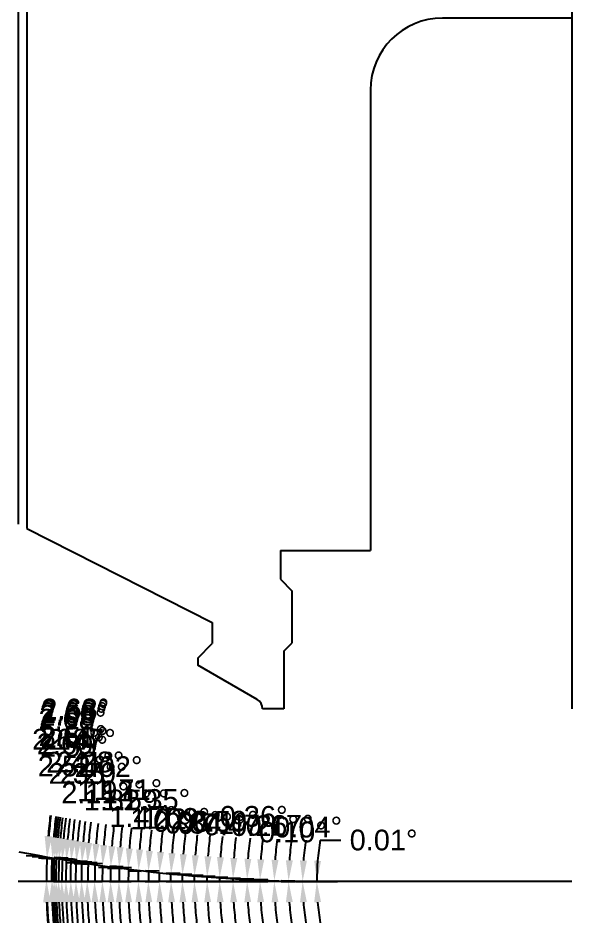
# Model space of a CAD drawing. Header units: inches. Extents: x -5.4 to 1.7, y -12 to 1.5.
# Drawn here: x -4.81 to 0, y -12.02 to -4.16 of the extents above; entities that cross this region are included whole.
import ezdxf

# ---------------------------------------------------------------- set-up
doc = ezdxf.new("R2010")
doc.units = ezdxf.units.IN
doc.header["$MEASUREMENT"] = 0
for name, color, linetype, true_color in [('Blade_1', 30, 'Continuous', 0xff7f00), ('Blade_2', 7, 'Continuous', 0xcccc00), ('Blade_3', 7, 'Continuous', 0x00cc00), ('Blade_4', 7, 'Continuous', 0x00cccc), ('Blade_5', 7, 'Continuous', 0x0066cc), ('Blade_6', 190, 'Continuous', 0x7f00ff)]:
    doc.layers.add(name, color=color, linetype=linetype, true_color=true_color)
doc.styles.get("Standard").update_dxf_attribs({"font": 'arial.ttf'})
doc.dimstyles.get("Standard").update_dxf_attribs({"dimtxt": 0.18, "dimasz": 0.18, "dimexe": 0.18, "dimexo": 0.0625, "dimgap": 0.09, "dimtad": 0, "dimtih": 1, "dimtoh": 1, "dimdec": 4, "dimzin": 0, "dimdsep": 46, "dimtxsty": 'Standard', "dimcen": 0.09, "dimadec": 0, "dimazin": 0, "dimtfac": 1, "dimtdec": 4, "dimtofl": 0, "dimtmove": 0, "dimatfit": 3, "dimfxl": 1, "dimtolj": 1, "dimtzin": 0, "dimarcsym": 0})

# ---------------------------------------------------------------- blocks, each defined once
blk = doc.blocks.new('*D99')
at = {"layer": 'Blade_1', "color": 0, "lineweight": -2, "transparency": 16777216}
for p, q in [((-2.4032, -11.6522), (-2.2822, -11.6524)), ((-2.4032, -11.6562), (-2.2822, -11.6562))]:
    blk.add_line(p, q, dxfattribs=at)
for start, end in [(171.52441, 175.71405), (184.18963, 188.37927)]:
    blk.add_arc((0, -11.6562), 2.4622, start, end, dxfattribs=at)
at = {"layer": 'Blade_1', "color": 0, "transparency": 16777216}
for points in [[(-2.4253, -11.4734), (-2.4853, -11.4711), (-2.4622, -11.6521)], [(-2.4856, -11.8372), (-2.4256, -11.835), (-2.4622, -11.6562)]]:
    blk.add_solid(points, dxfattribs=at)
at = {"layer": 'Defpoints', "color": 0, "transparency": 16777216}
for p in [(-2.4657, -11.6521), (-2.4657, -11.6562), (-2.4622, -11.6549), (0, -11.6562)]:
    blk.add_point(p, dxfattribs=at)
at = {"layer": 'Blade_1', "color": 0, "transparency": 16777216, "insert": (-2.4245, -11.2271), "char_height": 0.18, "attachment_point": 5}
blk.add_mtext('\\A1;0.10°', dxfattribs=at)
blk = doc.blocks.new('*D100')
at = {"layer": 'Blade_1', "color": 0, "lineweight": -2, "transparency": 16777216}
for p, q in [((-3.1108, -11.6177), (-2.9899, -11.6192)), ((-3.111, -11.6562), (-2.9902, -11.6562))]:
    blk.add_line(p, q, dxfattribs=at)
for start, end in [(172.78313, 176.03678), (183.25364, 186.50729)]:
    blk.add_arc((0, -11.6562), 3.1702, start, end, dxfattribs=at)
at = {"layer": 'Blade_1', "color": 0, "transparency": 16777216}
for points in [[(-3.1326, -11.4384), (-3.1926, -11.4359), (-3.1699, -11.617)], [(-3.1951, -11.837), (-3.1351, -11.8353), (-3.1702, -11.6562)]]:
    blk.add_solid(points, dxfattribs=at)
at = {"layer": 'Defpoints', "color": 0, "transparency": 16777216}
for p in [(-3.1733, -11.6169), (-3.1735, -11.6562), (-3.1702, -11.6432), (0, -11.6562)]:
    blk.add_point(p, dxfattribs=at)
at = {"layer": 'Blade_1', "color": 0, "transparency": 16777216, "insert": (-3.1302, -11.1541), "char_height": 0.18, "attachment_point": 5}
blk.add_mtext('\\A1;0.71°', dxfattribs=at)
blk = doc.blocks.new('*D101')
at = {"layer": 'Blade_1', "color": 0, "lineweight": -2, "transparency": 16777216}
for p, q in [((-3.7062, -11.561), (-3.586, -11.5641)), ((-3.7074, -11.6562), (-3.5872, -11.6562))]:
    blk.add_line(p, q, dxfattribs=at)
for start, end in [(173.05251, 175.79043), (182.73792, 185.47585)]:
    blk.add_arc((0, -11.6562), 3.7672, start, end, dxfattribs=at)
at = {"layer": 'Blade_1', "color": 0, "transparency": 16777216}
for points in [[(-3.727, -11.3812), (-3.787, -11.3782), (-3.7659, -11.5595)], [(-3.7929, -11.8369), (-3.7329, -11.8355), (-3.7672, -11.6562)]]:
    blk.add_solid(points, dxfattribs=at)
at = {"layer": 'Defpoints', "color": 0, "transparency": 16777216}
for p in [(-3.7686, -11.5594), (-3.767, -11.624), (-3.7699, -11.6562), (0, -11.6562)]:
    blk.add_point(p, dxfattribs=at)
at = {"layer": 'Blade_1', "color": 0, "transparency": 16777216, "insert": (-3.7246, -11.0916), "char_height": 0.18, "attachment_point": 5}
blk.add_mtext('\\A1;1.47°', dxfattribs=at)
blk = doc.blocks.new('*D102')
at = {"layer": 'Blade_1', "color": 0, "lineweight": -2, "transparency": 16777216}
for p, q in [((-4.2667, -11.4987), (-4.3897, -11.4941)), ((-4.2696, -11.6562), (-4.3927, -11.6562))]:
    blk.add_line(p, q, dxfattribs=at)
for start, end in [(172.98836, 175.43669), (182.44834, 184.89667)]:
    blk.add_arc((0, -11.6562), 4.2127, start, end, dxfattribs=at)
at = {"layer": 'Blade_1', "color": 0, "transparency": 16777216}
for points in [[(-4.1694, -11.3228), (-4.2293, -11.3193), (-4.2098, -11.5008)], [(-4.2388, -11.8368), (-4.1788, -11.8356), (-4.2127, -11.6562)]]:
    blk.add_solid(points, dxfattribs=at)
at = {"layer": 'Defpoints', "color": 0, "transparency": 16777216}
for p in [(-4.2042, -11.501), (-4.2123, -11.6044), (-4.2071, -11.6562), (0, -11.6562)]:
    blk.add_point(p, dxfattribs=at)
at = {"layer": 'Blade_1', "color": 0, "transparency": 16777216, "insert": (-4.1418, -10.8866), "char_height": 0.18, "attachment_point": 5}
blk.add_mtext('\\A1;2.11°', dxfattribs=at)
blk = doc.blocks.new('*D103')
at = {"layer": 'Blade_1', "color": 0, "lineweight": -2, "transparency": 16777216}
for p, q in [((-4.5189, -11.458), (-4.6365, -11.4528)), ((-4.5233, -11.6562), (-4.6409, -11.6562))]:
    blk.add_line(p, q, dxfattribs=at)
for start, end in [(172.86398, 175.17603), (182.31205, 184.6241)]:
    blk.add_arc((0, -11.6562), 4.4609, start, end, dxfattribs=at)
at = {"layer": 'Blade_1', "color": 0, "transparency": 16777216}
for points in [[(-4.4152, -11.283), (-4.4751, -11.2792), (-4.4567, -11.4607)], [(-4.4873, -11.8368), (-4.4273, -11.8356), (-4.4609, -11.6562)]]:
    blk.add_solid(points, dxfattribs=at)
at = {"layer": 'Defpoints', "color": 0, "transparency": 16777216}
for p in [(-4.4565, -11.4607), (-4.4605, -11.5911), (-4.4608, -11.6562), (0, -11.6562)]:
    blk.add_point(p, dxfattribs=at)
at = {"layer": 'Blade_1', "color": 0, "transparency": 16777216, "insert": (-4.3469, -10.6539), "char_height": 0.18, "attachment_point": 5}
blk.add_mtext('\\A1;2.51°', dxfattribs=at)
blk = doc.blocks.new('*D104')
at = {"layer": 'Blade_1', "color": 0, "lineweight": -2, "transparency": 16777216}
for p, q in [((-4.4991, -11.4455), (-4.381, -11.4511)), ((-4.504, -11.6563), (-4.3858, -11.6563))]:
    blk.add_line(p, q, dxfattribs=at)
for start, end in [(172.80043, 175.05939), (182.25896, 184.51792)]:
    blk.add_arc((0, -11.6563), 4.5658, start, end, dxfattribs=at)
at = {"layer": 'Blade_1', "color": 0, "transparency": 16777216}
for points in [[(-4.5189, -11.265), (-4.5787, -11.261), (-4.5608, -11.4426)], [(-4.5922, -11.8368), (-4.5322, -11.8356), (-4.5658, -11.6563)]]:
    blk.add_solid(points, dxfattribs=at)
at = {"layer": 'Defpoints', "color": 0, "transparency": 16777216}
for p in [(-4.5615, -11.4426), (-4.5652, -11.585), (-4.5665, -11.6563), (0, -11.6563)]:
    blk.add_point(p, dxfattribs=at)
at = {"layer": 'Blade_1', "color": 0, "transparency": 16777216, "insert": (-4.3955, -10.4211), "char_height": 0.18, "attachment_point": 5}
blk.add_mtext('\\A1;2.68°', dxfattribs=at)
blk = doc.blocks.new('*D105')
at = {"layer": 'Blade_2', "color": 0, "lineweight": -2, "transparency": 16777216}
for p, q in [((-2.2791, -11.6546), (-2.16, -11.6547)), ((-2.2791, -11.6562), (-2.16, -11.6562))]:
    blk.add_line(p, q, dxfattribs=at)
for start, end in [(171.14206, 175.55053), (184.40847, 188.81695)]:
    blk.add_arc((0, -11.6562), 2.34, start, end, dxfattribs=at)
at = {"layer": 'Blade_2', "color": 0, "transparency": 16777216}
for points in [[(-2.303, -11.4759), (-2.3629, -11.4735), (-2.34, -11.6546)], [(-2.363, -11.8373), (-2.3031, -11.835), (-2.34, -11.6562)]]:
    blk.add_solid(points, dxfattribs=at)
at = {"layer": 'Defpoints', "color": 0, "transparency": 16777216}
for p in [(-2.3416, -11.6546), (-2.3416, -11.6562), (-2.34, -11.6557), (0, -11.6562)]:
    blk.add_point(p, dxfattribs=at)
at = {"layer": 'Blade_2', "color": 0, "transparency": 16777216, "insert": (-2.2921, -11.1853), "char_height": 0.18, "attachment_point": 5}
blk.add_mtext('\\A1;0.04°', dxfattribs=at)
blk = doc.blocks.new('*D106')
at = {"layer": 'Blade_2', "color": 0, "lineweight": -2, "transparency": 16777216}
for p, q in [((-2.9989, -11.6255), (-2.8812, -11.6267)), ((-2.9991, -11.6563), (-2.8814, -11.6563))]:
    blk.add_line(p, q, dxfattribs=at)
for start, end in [(172.67462, 176.04392), (183.3693, 186.7386)]:
    blk.add_arc((0, -11.6563), 3.0614, start, end, dxfattribs=at)
at = {"layer": 'Blade_2', "color": 0, "transparency": 16777216}
for points in [[(-3.0241, -11.4462), (-3.0841, -11.4439), (-3.0612, -11.6249)], [(-3.0861, -11.8371), (-3.0261, -11.8353), (-3.0614, -11.6563)]]:
    blk.add_solid(points, dxfattribs=at)
at = {"layer": 'Defpoints', "color": 0, "transparency": 16777216}
for p in [(-3.0614, -11.6249), (-3.0616, -11.6563), (-3.0614, -11.6458), (0, -11.6563)]:
    blk.add_point(p, dxfattribs=at)
at = {"layer": 'Blade_2', "color": 0, "transparency": 16777216, "insert": (-3.0165, -11.1342), "char_height": 0.18, "attachment_point": 5}
blk.add_mtext('\\A1;0.59°', dxfattribs=at)
blk = doc.blocks.new('*D107')
at = {"layer": 'Blade_2', "color": 0, "lineweight": -2, "transparency": 16777216}
for p, q in [((-3.7421, -11.5682), (-3.86, -11.5654)), ((-3.7432, -11.6563), (-3.8611, -11.6563))]:
    blk.add_line(p, q, dxfattribs=at)
for start, end in [(173.04813, 175.85008), (182.80195, 185.6039)]:
    blk.add_arc((0, -11.6563), 3.6811, start, end, dxfattribs=at)
at = {"layer": 'Blade_2', "color": 0, "transparency": 16777216}
for points in [[(-3.6415, -11.3913), (-3.7014, -11.3884), (-3.6801, -11.5697)], [(-3.7067, -11.8369), (-3.6467, -11.8355), (-3.6811, -11.6563)]]:
    blk.add_solid(points, dxfattribs=at)
at = {"layer": 'Defpoints', "color": 0, "transparency": 16777216}
for p in [(-3.681, -11.6274), (-3.6796, -11.5697), (-3.6807, -11.6563), (0, -11.6563)]:
    blk.add_point(p, dxfattribs=at)
at = {"layer": 'Blade_2', "color": 0, "transparency": 16777216, "insert": (-3.6117, -10.945), "char_height": 0.18, "attachment_point": 5}
blk.add_mtext('\\A1;1.35°', dxfattribs=at)
blk = doc.blocks.new('*D108')
at = {"layer": 'Blade_2', "color": 0, "lineweight": -2, "transparency": 16777216}
for p, q in [((-4.2064, -11.5077), (-4.3254, -11.5035)), ((-4.209, -11.6562), (-4.3281, -11.6562))]:
    blk.add_line(p, q, dxfattribs=at)
for start, end in [(173.00451, 175.49097), (182.48647, 184.97293)]:
    blk.add_arc((0, -11.6562), 4.1481, start, end, dxfattribs=at)
at = {"layer": 'Blade_2', "color": 0, "transparency": 16777216}
for points in [[(-4.1053, -11.3319), (-4.1652, -11.3284), (-4.1455, -11.5099)], [(-4.1742, -11.8369), (-4.1142, -11.8356), (-4.1481, -11.6562)]]:
    blk.add_solid(points, dxfattribs=at)
at = {"layer": 'Defpoints', "color": 0, "transparency": 16777216}
for p in [(-4.144, -11.5099), (-4.1478, -11.6074), (-4.1465, -11.6562), (0, -11.6562)]:
    blk.add_point(p, dxfattribs=at)
at = {"layer": 'Blade_2', "color": 0, "transparency": 16777216, "insert": (-4.0266, -10.6596), "char_height": 0.18, "attachment_point": 5}
blk.add_mtext('\\A1;2.02°', dxfattribs=at)
blk = doc.blocks.new('*D109')
at = {"layer": 'Blade_2', "color": 0, "lineweight": -2, "transparency": 16777216}
for p, q in [((-4.4901, -11.4629), (-4.6089, -11.4578)), ((-4.4943, -11.6562), (-4.6132, -11.6562))]:
    blk.add_line(p, q, dxfattribs=at)
for start, end in [(172.8812, 175.20771), (182.32651, 184.65303)]:
    blk.add_arc((0, -11.6562), 4.4332, start, end, dxfattribs=at)
at = {"layer": 'Blade_2', "color": 0, "transparency": 16777216}
for points in [[(-4.3878, -11.2878), (-4.4477, -11.284), (-4.4291, -11.4655)], [(-4.4596, -11.8368), (-4.3996, -11.8356), (-4.4332, -11.6562)]]:
    blk.add_solid(points, dxfattribs=at)
at = {"layer": 'Defpoints', "color": 0, "transparency": 16777216}
for p in [(-4.4277, -11.4656), (-4.4328, -11.5927), (-4.4318, -11.6562), (0, -11.6562)]:
    blk.add_point(p, dxfattribs=at)
at = {"layer": 'Blade_2', "color": 0, "transparency": 16777216, "insert": (-4.258, -10.4223), "char_height": 0.18, "attachment_point": 5}
blk.add_mtext('\\A1;2.47°', dxfattribs=at)
blk = doc.blocks.new('*D110')
at = {"layer": 'Blade_2', "color": 0, "lineweight": -2, "transparency": 16777216}
for p, q in [((-4.6239, -11.4397), (-4.7433, -11.4341)), ((-4.629, -11.6563), (-4.7485, -11.6563))]:
    blk.add_line(p, q, dxfattribs=at)
for start, end in [(172.80314, 175.06074), (182.25761, 184.51521)]:
    blk.add_arc((0, -11.6563), 4.5685, start, end, dxfattribs=at)
at = {"layer": 'Blade_2', "color": 0, "transparency": 16777216}
for points in [[(-4.5216, -11.2649), (-4.5815, -11.2609), (-4.5635, -11.4425)], [(-4.595, -11.8368), (-4.535, -11.8356), (-4.5685, -11.6563)]]:
    blk.add_solid(points, dxfattribs=at)
at = {"layer": 'Defpoints', "color": 0, "transparency": 16777216}
for p in [(-4.5615, -11.4426), (-4.568, -11.585), (-4.5665, -11.6563), (0, -11.6563)]:
    blk.add_point(p, dxfattribs=at)
at = {"layer": 'Blade_2', "color": 0, "transparency": 16777216, "insert": (-4.3272, -10.191), "char_height": 0.18, "attachment_point": 5}
blk.add_mtext('\\A1;2.68°', dxfattribs=at)
blk = doc.blocks.new('*D111')
at = {"layer": 'Blade_3', "color": 0, "lineweight": -2, "transparency": 16777216}
for p, q in [((-2.7725, -11.6562), (-2.8903, -11.6562)), ((-2.7724, -11.6437), (-2.8902, -11.6432))]:
    blk.add_line(p, q, dxfattribs=at)
for start, end in [(172.12966, 175.9356), (183.80594, 187.61188)]:
    blk.add_arc((0, -11.6562), 2.7103, start, end, dxfattribs=at)
at = {"layer": 'Blade_3', "color": 0, "transparency": 16777216}
for points in [[(-2.6735, -11.4653), (-2.7334, -11.463), (-2.7102, -11.644)], [(-2.7343, -11.8371), (-2.6743, -11.8352), (-2.7103, -11.6562)]]:
    blk.add_solid(points, dxfattribs=at)
at = {"layer": 'Defpoints', "color": 0, "transparency": 16777216}
for p in [(-2.7103, -11.6522), (-2.71, -11.6562), (-2.7099, -11.644), (0, -11.6562)]:
    blk.add_point(p, dxfattribs=at)
at = {"layer": 'Blade_3', "color": 0, "transparency": 16777216, "insert": (-2.6666, -11.1719), "char_height": 0.18, "attachment_point": 5}
blk.add_mtext('\\A1;0.26°', dxfattribs=at)
blk = doc.blocks.new('*D112')
at = {"layer": 'Blade_3', "color": 0, "lineweight": -2, "transparency": 16777216}
for p, q in [((-3.3247, -11.6003), (-3.2044, -11.6023)), ((-3.3251, -11.6562), (-3.2049, -11.6562))]:
    blk.add_line(p, q, dxfattribs=at)
for start, end in [(172.94128, 175.9885), (183.04723, 186.09445)]:
    blk.add_arc((0, -11.6562), 3.3849, start, end, dxfattribs=at)
at = {"layer": 'Blade_3', "color": 0, "transparency": 16777216}
for points in [[(-3.3466, -11.4208), (-3.4065, -11.4182), (-3.3844, -11.5993)], [(-3.4101, -11.837), (-3.3501, -11.8354), (-3.3849, -11.6562)]]:
    blk.add_solid(points, dxfattribs=at)
at = {"layer": 'Defpoints', "color": 0, "transparency": 16777216}
for p in [(-3.3872, -11.5992), (-3.3876, -11.6562), (-3.3848, -11.6373), (0, -11.6562)]:
    blk.add_point(p, dxfattribs=at)
at = {"layer": 'Blade_3', "color": 0, "transparency": 16777216, "insert": (-3.3447, -11.1362), "char_height": 0.18, "attachment_point": 5}
blk.add_mtext('\\A1;0.96°', dxfattribs=at)
blk = doc.blocks.new('*D113')
at = {"layer": 'Blade_3', "color": 0, "lineweight": -2, "transparency": 16777216}
for p, q in [((-3.9957, -11.5371), (-4.1149, -11.5336)), ((-3.9974, -11.6562), (-4.1168, -11.6562))]:
    blk.add_line(p, q, dxfattribs=at)
for start, end in [(173.05242, 175.67237), (182.61995, 185.23991)]:
    blk.add_arc((0, -11.6562), 3.9368, start, end, dxfattribs=at)
at = {"layer": 'Blade_3', "color": 0, "transparency": 16777216}
for points in [[(-3.8956, -11.3608), (-3.9555, -11.3576), (-3.935, -11.5389)], [(-3.9626, -11.8369), (-3.9027, -11.8355), (-3.9368, -11.6562)]]:
    blk.add_solid(points, dxfattribs=at)
at = {"layer": 'Defpoints', "color": 0, "transparency": 16777216}
for p in [(-3.9332, -11.539), (-3.9366, -11.6171), (-3.9349, -11.6562), (0, -11.6562)]:
    blk.add_point(p, dxfattribs=at)
at = {"layer": 'Blade_3', "color": 0, "transparency": 16777216, "insert": (-3.855, -10.858), "char_height": 0.18, "attachment_point": 5}
blk.add_mtext('\\A1;1.71°', dxfattribs=at)
blk = doc.blocks.new('*D114')
at = {"layer": 'Blade_3', "color": 0, "lineweight": -2, "transparency": 16777216}
for p, q in [((-4.2469, -11.4873), (-4.1267, -11.4921)), ((-4.2503, -11.6563), (-4.13, -11.6563))]:
    blk.add_line(p, q, dxfattribs=at)
for start, end in [(172.93546, 175.32852), (182.39306, 184.78612)]:
    blk.add_arc((0, -11.6563), 4.31, start, end, dxfattribs=at)
at = {"layer": 'Blade_3', "color": 0, "transparency": 16777216}
for points in [[(-4.2657, -11.3071), (-4.3256, -11.3034), (-4.3065, -11.4849)], [(-4.3362, -11.8368), (-4.2762, -11.8356), (-4.31, -11.6563)]]:
    blk.add_solid(points, dxfattribs=at)
at = {"layer": 'Defpoints', "color": 0, "transparency": 16777216}
for p in [(-4.3093, -11.4848), (-4.3096, -11.5991), (-4.3128, -11.6563), (0, -11.6563)]:
    blk.add_point(p, dxfattribs=at)
at = {"layer": 'Blade_3', "color": 0, "transparency": 16777216, "insert": (-4.1833, -10.6191), "char_height": 0.18, "attachment_point": 5}
blk.add_mtext('\\A1;2.28°', dxfattribs=at)
blk = doc.blocks.new('*D115')
at = {"layer": 'Blade_3', "color": 0, "lineweight": -2, "transparency": 16777216}
for p, q in [((-4.4356, -11.4565), (-4.3155, -11.4619)), ((-4.4401, -11.6562), (-4.3199, -11.6562))]:
    blk.add_line(p, q, dxfattribs=at)
for start, end in [(172.83723, 175.12926), (182.29203, 184.58406)]:
    blk.add_arc((0, -11.6562), 4.4999, start, end, dxfattribs=at)
at = {"layer": 'Blade_3', "color": 0, "transparency": 16777216}
for points in [[(-4.4537, -11.2761), (-4.5136, -11.2722), (-4.4954, -11.4538)], [(-4.5263, -11.8368), (-4.4663, -11.8356), (-4.4999, -11.6562)]]:
    blk.add_solid(points, dxfattribs=at)
at = {"layer": 'Defpoints', "color": 0, "transparency": 16777216}
for p in [(-4.498, -11.4537), (-4.4994, -11.5887), (-4.5026, -11.6562), (0, -11.6562)]:
    blk.add_point(p, dxfattribs=at)
at = {"layer": 'Blade_3', "color": 0, "transparency": 16777216, "insert": (-4.3225, -10.4051), "char_height": 0.18, "attachment_point": 5}
blk.add_mtext('\\A1;2.58°', dxfattribs=at)
blk = doc.blocks.new('*D116')
at = {"layer": 'Blade_3', "color": 0, "lineweight": -2, "transparency": 16777216}
for p, q in [((-4.6239, -11.4397), (-4.7424, -11.4341)), ((-4.629, -11.6562), (-4.7476, -11.6562))]:
    blk.add_line(p, q, dxfattribs=at)
for start, end in [(172.8022, 175.06027), (182.25807, 184.51615)]:
    blk.add_arc((0, -11.6562), 4.5676, start, end, dxfattribs=at)
at = {"layer": 'Blade_3', "color": 0, "transparency": 16777216}
for points in [[(-4.5207, -11.2649), (-4.5805, -11.261), (-4.5626, -11.4425)], [(-4.594, -11.8368), (-4.534, -11.8356), (-4.5676, -11.6562)]]:
    blk.add_solid(points, dxfattribs=at)
at = {"layer": 'Defpoints', "color": 0, "transparency": 16777216}
for p in [(-4.5615, -11.4426), (-4.567, -11.585), (-4.5665, -11.6562), (0, -11.6562)]:
    blk.add_point(p, dxfattribs=at)
at = {"layer": 'Blade_3', "color": 0, "transparency": 16777216, "insert": (-4.3189, -10.1698), "char_height": 0.18, "attachment_point": 5}
blk.add_mtext('\\A1;2.68°', dxfattribs=at)
blk = doc.blocks.new('*D117')
at = {"layer": 'Blade_4', "color": 0, "lineweight": -2, "transparency": 16777216}
for p, q in [((-2.526, -11.6488), (-2.4063, -11.6491)), ((-2.526, -11.6562), (-2.4063, -11.6562))]:
    blk.add_line(p, q, dxfattribs=at)
for start, end in [(171.85329, 175.84171), (183.98842, 187.97684)]:
    blk.add_arc((0, -11.6562), 2.5863, start, end, dxfattribs=at)
at = {"layer": 'Blade_4', "color": 0, "transparency": 16777216}
for points in [[(-2.5495, -11.4698), (-2.6095, -11.4676), (-2.5863, -11.6486)], [(-2.61, -11.8372), (-2.5501, -11.8351), (-2.5863, -11.6562)]]:
    blk.add_solid(points, dxfattribs=at)
at = {"layer": 'Defpoints', "color": 0, "transparency": 16777216}
for p in [(-2.5885, -11.6486), (-2.5885, -11.6562), (-2.5863, -11.6537), (0, -11.6562)]:
    blk.add_point(p, dxfattribs=at)
at = {"layer": 'Blade_4', "color": 0, "transparency": 16777216, "insert": (-2.54, -11.1688), "char_height": 0.18, "attachment_point": 5}
blk.add_mtext('\\A1;0.17°', dxfattribs=at)
blk = doc.blocks.new('*D118')
at = {"layer": 'Blade_4', "color": 0, "lineweight": -2, "transparency": 16777216}
for p, q in [((-3.2195, -11.6093), (-3.1003, -11.611)), ((-3.2198, -11.6563), (-3.1006, -11.6563))]:
    blk.add_line(p, q, dxfattribs=at)
for start, end in [(172.87581, 176.01992), (183.1441, 186.28821)]:
    blk.add_arc((0, -11.6563), 3.2806, start, end, dxfattribs=at)
at = {"layer": 'Blade_4', "color": 0, "transparency": 16777216}
for points in [[(-3.2427, -11.4298), (-3.3027, -11.4273), (-3.2802, -11.6084)], [(-3.3056, -11.837), (-3.2457, -11.8354), (-3.2806, -11.6563)]]:
    blk.add_solid(points, dxfattribs=at)
at = {"layer": 'Defpoints', "color": 0, "transparency": 16777216}
for p in [(-3.282, -11.6084), (-3.2823, -11.6563), (-3.2806, -11.6403), (0, -11.6563)]:
    blk.add_point(p, dxfattribs=at)
at = {"layer": 'Blade_4', "color": 0, "transparency": 16777216, "insert": (-3.2414, -11.1507), "char_height": 0.18, "attachment_point": 5}
blk.add_mtext('\\A1;0.84°', dxfattribs=at)
blk = doc.blocks.new('*D120')
at = {"layer": 'Blade_4', "color": 0, "lineweight": -2, "transparency": 16777216}
for p, q in [((-4.1969, -11.495), (-4.078, -11.4996)), ((-4.2, -11.6562), (-4.081, -11.6562))]:
    blk.add_line(p, q, dxfattribs=at)
for start, end in [(172.95845, 175.37903), (182.42058, 184.84117)]:
    blk.add_arc((0, -11.6562), 4.261, start, end, dxfattribs=at)
at = {"layer": 'Blade_4', "color": 0, "transparency": 16777216}
for points in [[(-4.2172, -11.3148), (-4.2771, -11.3112), (-4.2578, -11.4927)], [(-4.2872, -11.8368), (-4.2272, -11.8356), (-4.261, -11.6562)]]:
    blk.add_solid(points, dxfattribs=at)
at = {"layer": 'Defpoints', "color": 0, "transparency": 16777216}
for p in [(-4.2594, -11.4926), (-4.2606, -11.6017), (-4.2625, -11.6562), (0, -11.6562)]:
    blk.add_point(p, dxfattribs=at)
at = {"layer": 'Blade_4', "color": 0, "transparency": 16777216, "insert": (-4.1562, -10.7171), "char_height": 0.18, "attachment_point": 5}
blk.add_mtext('\\A1;2.20°', dxfattribs=at)
blk = doc.blocks.new('*D121')
at = {"layer": 'Blade_4', "color": 0, "lineweight": -2, "transparency": 16777216}
for p, q in [((-4.4175, -11.4595), (-4.2983, -11.4649)), ((-4.4219, -11.6563), (-4.3026, -11.6563))]:
    blk.add_line(p, q, dxfattribs=at)
for start, end in [(172.84863, 175.14952), (182.30089, 184.60178)]:
    blk.add_arc((0, -11.6563), 4.4826, start, end, dxfattribs=at)
at = {"layer": 'Blade_4', "color": 0, "transparency": 16777216}
for points in [[(-4.4366, -11.2792), (-4.4965, -11.2753), (-4.4781, -11.4568)], [(-4.509, -11.8368), (-4.449, -11.8356), (-4.4826, -11.6563)]]:
    blk.add_solid(points, dxfattribs=at)
at = {"layer": 'Defpoints', "color": 0, "transparency": 16777216}
for p in [(-4.4799, -11.4568), (-4.4821, -11.5898), (-4.4844, -11.6563), (0, -11.6563)]:
    blk.add_point(p, dxfattribs=at)
at = {"layer": 'Blade_4', "color": 0, "transparency": 16777216, "insert": (-4.3261, -10.4823), "char_height": 0.18, "attachment_point": 5}
blk.add_mtext('\\A1;2.55°', dxfattribs=at)
blk = doc.blocks.new('*D122')
at = {"layer": 'Blade_4', "color": 0, "lineweight": -2, "transparency": 16777216}
for p, q in [((-4.4991, -11.4455), (-4.3787, -11.4512)), ((-4.504, -11.6562), (-4.3835, -11.6562))]:
    blk.add_line(p, q, dxfattribs=at)
for start, end in [(172.79817, 175.05826), (182.26009, 184.52018)]:
    blk.add_arc((0, -11.6562), 4.5635, start, end, dxfattribs=at)
at = {"layer": 'Blade_4', "color": 0, "transparency": 16777216}
for points in [[(-4.5166, -11.2651), (-4.5765, -11.2611), (-4.5585, -11.4427)], [(-4.5899, -11.8368), (-4.5299, -11.8356), (-4.5635, -11.6562)]]:
    blk.add_solid(points, dxfattribs=at)
at = {"layer": 'Defpoints', "color": 0, "transparency": 16777216}
for p in [(-4.5615, -11.4426), (-4.5629, -11.5851), (-4.5665, -11.6562), (0, -11.6562)]:
    blk.add_point(p, dxfattribs=at)
at = {"layer": 'Blade_4', "color": 0, "transparency": 16777216, "insert": (-4.3406, -10.2474), "char_height": 0.18, "attachment_point": 5}
blk.add_mtext('\\A1;2.68°', dxfattribs=at)
blk = doc.blocks.new('*D123')
at = {"layer": 'Blade_4', "color": 0, "lineweight": -2, "transparency": 16777216}
for p, q in [((-3.9157, -11.5474), (-4.035, -11.5441)), ((-3.9172, -11.6562), (-4.0365, -11.6562))]:
    blk.add_line(p, q, dxfattribs=at)
for start, end in [(173.05921, 175.73368), (182.67448, 185.34896)]:
    blk.add_arc((0, -11.6562), 3.8565, start, end, dxfattribs=at)
at = {"layer": 'Blade_4', "color": 0, "transparency": 16777216}
for points in [[(-3.8159, -11.3709), (-3.8758, -11.3678), (-3.855, -11.5491)], [(-3.8823, -11.8369), (-3.8223, -11.8355), (-3.8565, -11.6562)]]:
    blk.add_solid(points, dxfattribs=at)
at = {"layer": 'Defpoints', "color": 0, "transparency": 16777216}
for p in [(-3.8532, -11.5492), (-3.8564, -11.6205), (-3.8547, -11.6562), (0, -11.6562)]:
    blk.add_point(p, dxfattribs=at)
at = {"layer": 'Blade_4', "color": 0, "transparency": 16777216, "insert": (-3.791, -10.9484), "char_height": 0.18, "attachment_point": 5}
blk.add_mtext('\\A1;1.59°', dxfattribs=at)
blk = doc.blocks.new('*D124')
at = {"layer": 'Blade_5', "color": 0, "lineweight": -2, "transparency": 16777216}
for p, q in [((-2.1876, -11.2971), (-2.0076, -11.2971)), ((-2.1544, -11.656), (-2.0369, -11.656)), ((-2.1544, -11.6562), (-2.0369, -11.6562))]:
    blk.add_line(p, q, dxfattribs=at)
for start, end in [(170.6777, 179.99221), (170.68539, 175.3388), (184.65341, 189.30681)]:
    blk.add_arc((0, -11.6562), 2.2169, start, end, dxfattribs=at)
at = {"layer": 'Blade_5', "color": 0, "transparency": 16777216}
for points in [[(-2.1796, -11.4773), (-2.2395, -11.4749), (-2.2169, -11.6559)], [(-2.2396, -11.8373), (-2.1796, -11.8349), (-2.2169, -11.6562)]]:
    blk.add_solid(points, dxfattribs=at)
at = {"layer": 'Defpoints', "color": 0, "transparency": 16777216}
for p in [(-2.2169, -11.6559), (-2.2169, -11.6561), (-2.2169, -11.6562), (0, -11.6562)]:
    blk.add_point(p, dxfattribs=at)
at = {"layer": 'Blade_5', "color": 0, "transparency": 16777216, "insert": (-1.6362, -11.2971), "char_height": 0.18, "attachment_point": 5}
blk.add_mtext('\\A1;0.01°', dxfattribs=at)
blk = doc.blocks.new('*D125')
at = {"layer": 'Blade_5', "color": 0, "lineweight": -2, "transparency": 16777216}
for p, q in [((-2.8843, -11.6563), (-2.765, -11.6563)), ((-2.8842, -11.6326), (-2.7649, -11.6336))]:
    blk.add_line(p, q, dxfattribs=at)
for start, end in [(172.52564, 176.02819), (183.50255, 187.0051)]:
    blk.add_arc((0, -11.6563), 2.945, start, end, dxfattribs=at)
at = {"layer": 'Blade_5', "color": 0, "transparency": 16777216}
for points in [[(-2.9079, -11.4534), (-2.9679, -11.4511), (-2.9449, -11.6321)], [(-2.9694, -11.8371), (-2.9095, -11.8352), (-2.945, -11.6563)]]:
    blk.add_solid(points, dxfattribs=at)
at = {"layer": 'Defpoints', "color": 0, "transparency": 16777216}
for p in [(-2.9467, -11.6321), (-2.9468, -11.6563), (-2.9449, -11.6482), (0, -11.6563)]:
    blk.add_point(p, dxfattribs=at)
at = {"layer": 'Blade_5', "color": 0, "transparency": 16777216, "insert": (-2.9039, -11.1661), "char_height": 0.18, "attachment_point": 5}
blk.add_mtext('\\A1;0.47°', dxfattribs=at)
blk = doc.blocks.new('*D126')
at = {"layer": 'Blade_5', "color": 0, "lineweight": -2, "transparency": 16777216}
for p, q in [((-3.5237, -11.5811), (-3.4031, -11.5837)), ((-3.5245, -11.6563), (-3.4039, -11.6563))]:
    blk.add_line(p, q, dxfattribs=at)
for start, end in [(173.02259, 175.90058), (182.87799, 185.75598)]:
    blk.add_arc((0, -11.6563), 3.5839, start, end, dxfattribs=at)
at = {"layer": 'Blade_5', "color": 0, "transparency": 16777216}
for points in [[(-3.5447, -11.4014), (-3.6047, -11.3987), (-3.5831, -11.5799)], [(-3.6093, -11.8369), (-3.5494, -11.8354), (-3.5839, -11.6563)]]:
    blk.add_solid(points, dxfattribs=at)
at = {"layer": 'Defpoints', "color": 0, "transparency": 16777216}
for p in [(-3.5862, -11.5798), (-3.5838, -11.6308), (-3.587, -11.6563), (0, -11.6563)]:
    blk.add_point(p, dxfattribs=at)
at = {"layer": 'Blade_5', "color": 0, "transparency": 16777216, "insert": (-3.5423, -11.1123), "char_height": 0.18, "attachment_point": 5}
blk.add_mtext('\\A1;1.22°', dxfattribs=at)
blk = doc.blocks.new('*D127')
at = {"layer": 'Blade_5', "color": 0, "lineweight": -2, "transparency": 16777216}
for p, q in [((-4.0162, -11.5214), (-3.8981, -11.5253)), ((-4.0184, -11.6562), (-3.9003, -11.6562))]:
    blk.add_line(p, q, dxfattribs=at)
for start, end in [(173.02092, 175.54868), (182.52776, 185.05552)]:
    blk.add_arc((0, -11.6562), 4.0803, start, end, dxfattribs=at)
at = {"layer": 'Blade_5', "color": 0, "transparency": 16777216}
for points in [[(-4.0381, -11.3412), (-4.098, -11.3379), (-4.078, -11.5193)], [(-4.1063, -11.8369), (-4.0464, -11.8355), (-4.0803, -11.6562)]]:
    blk.add_solid(points, dxfattribs=at)
at = {"layer": 'Defpoints', "color": 0, "transparency": 16777216}
for p in [(-4.0786, -11.5193), (-4.0801, -11.6106), (-4.0809, -11.6562), (0, -11.6562)]:
    blk.add_point(p, dxfattribs=at)
at = {"layer": 'Blade_5', "color": 0, "transparency": 16777216, "insert": (-4.0039, -10.8702), "char_height": 0.18, "attachment_point": 5}
blk.add_mtext('\\A1;1.92°', dxfattribs=at)
blk = doc.blocks.new('*D128')
at = {"layer": 'Blade_5', "color": 0, "lineweight": -2, "transparency": 16777216}
for p, q in [((-4.3311, -11.4739), (-4.2132, -11.4788)), ((-4.3349, -11.6563), (-4.2169, -11.6563))]:
    blk.add_line(p, q, dxfattribs=at)
for start, end in [(172.89714, 175.24287), (182.34574, 184.69147)]:
    blk.add_arc((0, -11.6563), 4.3969, start, end, dxfattribs=at)
at = {"layer": 'Blade_5', "color": 0, "transparency": 16777216}
for points in [[(-4.3518, -11.2935), (-4.4117, -11.2897), (-4.393, -11.4713)], [(-4.4232, -11.8368), (-4.3632, -11.8356), (-4.3969, -11.6563)]]:
    blk.add_solid(points, dxfattribs=at)
at = {"layer": 'Defpoints', "color": 0, "transparency": 16777216}
for p in [(-4.3935, -11.4712), (-4.3965, -11.5946), (-4.3974, -11.6563), (0, -11.6563)]:
    blk.add_point(p, dxfattribs=at)
at = {"layer": 'Blade_5', "color": 0, "transparency": 16777216, "insert": (-4.2731, -10.6203), "char_height": 0.18, "attachment_point": 5}
blk.add_mtext('\\A1;2.41°', dxfattribs=at)
blk = doc.blocks.new('*D129')
at = {"layer": 'Blade_5', "color": 0, "lineweight": -2, "transparency": 16777216}
for p, q in [((-4.4555, -11.4531), (-4.3351, -11.4586)), ((-4.4602, -11.6562), (-4.3396, -11.6562))]:
    blk.add_line(p, q, dxfattribs=at)
for start, end in [(172.82494, 175.10699), (182.28205, 184.56409)]:
    blk.add_arc((0, -11.6562), 4.5196, start, end, dxfattribs=at)
at = {"layer": 'Blade_5', "color": 0, "transparency": 16777216}
for points in [[(-4.4732, -11.2727), (-4.5331, -11.2688), (-4.5149, -11.4504)], [(-4.546, -11.8368), (-4.486, -11.8356), (-4.5196, -11.6562)]]:
    blk.add_solid(points, dxfattribs=at)
at = {"layer": 'Defpoints', "color": 0, "transparency": 16777216}
for p in [(-4.518, -11.4502), (-4.5191, -11.5876), (-4.5227, -11.6562), (0, -11.6562)]:
    blk.add_point(p, dxfattribs=at)
at = {"layer": 'Blade_5', "color": 0, "transparency": 16777216, "insert": (-4.3385, -10.3897), "char_height": 0.18, "attachment_point": 5}
blk.add_mtext('\\A1;2.61°', dxfattribs=at)
blk = doc.blocks.new('*D130')
at = {"layer": 'Blade_5', "color": 0, "lineweight": -2, "transparency": 16777216}
for p, q in [((-4.6239, -11.4397), (-4.7426, -11.4341)), ((-4.629, -11.6563), (-4.7478, -11.6563))]:
    blk.add_line(p, q, dxfattribs=at)
for start, end in [(172.80238, 175.06037), (182.25798, 184.51596)]:
    blk.add_arc((0, -11.6563), 4.5678, start, end, dxfattribs=at)
at = {"layer": 'Blade_5', "color": 0, "transparency": 16777216}
for points in [[(-4.5209, -11.2649), (-4.5807, -11.2609), (-4.5628, -11.4425)], [(-4.5942, -11.8368), (-4.5342, -11.8356), (-4.5678, -11.6563)]]:
    blk.add_solid(points, dxfattribs=at)
at = {"layer": 'Defpoints', "color": 0, "transparency": 16777216}
for p in [(-4.5615, -11.4426), (-4.5672, -11.585), (-4.5665, -11.6563), (0, -11.6563)]:
    blk.add_point(p, dxfattribs=at)
at = {"layer": 'Blade_5', "color": 0, "transparency": 16777216, "insert": (-4.3154, -10.1591), "char_height": 0.18, "attachment_point": 5}
blk.add_mtext('\\A1;2.68°', dxfattribs=at)
blk = doc.blocks.new('*D131')
at = {"layer": 'Blade_6', "color": 0, "lineweight": -2, "transparency": 16777216}
for p, q in [((-2.767, -11.6562), (-2.6425, -11.6562)), ((-2.7669, -11.6389), (-2.6424, -11.6397))]:
    blk.add_line(p, q, dxfattribs=at)
for start, end in [(172.33174, 175.98632), (183.65458, 187.30916)]:
    blk.add_arc((0, -11.6562), 2.8225, start, end, dxfattribs=at)
at = {"layer": 'Blade_6', "color": 0, "transparency": 16777216}
for points in [[(-2.7856, -11.4598), (-2.8455, -11.4575), (-2.8224, -11.6386)], [(-2.8467, -11.8371), (-2.7868, -11.8352), (-2.8225, -11.6562)]]:
    blk.add_solid(points, dxfattribs=at)
at = {"layer": 'Defpoints', "color": 0, "transparency": 16777216}
for p in [(-2.8295, -11.6562), (-2.8294, -11.6385), (-2.8225, -11.6504), (0, -11.6562)]:
    blk.add_point(p, dxfattribs=at)
at = {"layer": 'Blade_6', "color": 0, "transparency": 16777216, "insert": (-2.7654, -11.0917), "char_height": 0.18, "attachment_point": 5}
blk.add_mtext('\\A1;0.36°', dxfattribs=at)
blk = doc.blocks.new('*D132')
at = {"layer": 'Blade_6', "color": 0, "lineweight": -2, "transparency": 16777216}
for p, q in [((-3.4262, -11.5909), (-3.3029, -11.5932)), ((-3.4268, -11.6562), (-3.3035, -11.6562))]:
    blk.add_line(p, q, dxfattribs=at)
for start, end in [(172.98494, 175.94586), (182.96093, 185.92185)]:
    blk.add_arc((0, -11.6562), 3.4835, start, end, dxfattribs=at)
at = {"layer": 'Blade_6', "color": 0, "transparency": 16777216}
for points in [[(-3.4448, -11.4113), (-3.5048, -11.4086), (-3.4829, -11.5898)], [(-3.5088, -11.837), (-3.4489, -11.8354), (-3.4835, -11.6562)]]:
    blk.add_solid(points, dxfattribs=at)
at = {"layer": 'Defpoints', "color": 0, "transparency": 16777216}
for p in [(-3.4887, -11.5897), (-3.4893, -11.6562), (-3.4834, -11.6341), (0, -11.6562)]:
    blk.add_point(p, dxfattribs=at)
at = {"layer": 'Blade_6', "color": 0, "transparency": 16777216, "insert": (-3.4403, -11.1094), "char_height": 0.18, "attachment_point": 5}
blk.add_mtext('\\A1;1.09°', dxfattribs=at)
blk = doc.blocks.new('*D133')
at = {"layer": 'Blade_6', "color": 0, "lineweight": -2, "transparency": 16777216}
for p, q in [((-3.9459, -11.531), (-3.8273, -11.5347)), ((-3.9479, -11.6563), (-3.8292, -11.6563))]:
    blk.add_line(p, q, dxfattribs=at)
for start, end in [(173.03635, 175.60895), (182.5726, 185.1452)]:
    blk.add_arc((0, -11.6563), 4.0092, start, end, dxfattribs=at)
at = {"layer": 'Blade_6', "color": 0, "transparency": 16777216}
for points in [[(-3.9675, -11.3509), (-4.0274, -11.3477), (-4.0072, -11.529)], [(-4.0352, -11.8369), (-3.9752, -11.8355), (-4.0092, -11.6563)]]:
    blk.add_solid(points, dxfattribs=at)
at = {"layer": 'Defpoints', "color": 0, "transparency": 16777216}
for p in [(-4.0084, -11.529), (-4.009, -11.6138), (-4.0104, -11.6563), (0, -11.6563)]:
    blk.add_point(p, dxfattribs=at)
at = {"layer": 'Blade_6', "color": 0, "transparency": 16777216, "insert": (-3.9465, -10.9497), "char_height": 0.18, "attachment_point": 5}
blk.add_mtext('\\A1;1.82°', dxfattribs=at)
blk = doc.blocks.new('*D134')
at = {"layer": 'Blade_6', "color": 0, "lineweight": -2, "transparency": 16777216}
for p, q in [((-4.2916, -11.4802), (-4.1714, -11.4851)), ((-4.2952, -11.6562), (-4.1749, -11.6562))]:
    blk.add_line(p, q, dxfattribs=at)
for start, end in [(172.91442, 175.28279), (182.36837, 184.73674)]:
    blk.add_arc((0, -11.6562), 4.3549, start, end, dxfattribs=at)
at = {"layer": 'Blade_6', "color": 0, "transparency": 16777216}
for points in [[(-4.3102, -11.3), (-4.3701, -11.2963), (-4.3512, -11.4778)], [(-4.3812, -11.8368), (-4.3212, -11.8356), (-4.3549, -11.6562)]]:
    blk.add_solid(points, dxfattribs=at)
at = {"layer": 'Defpoints', "color": 0, "transparency": 16777216}
for p in [(-4.3541, -11.4777), (-4.3545, -11.5967), (-4.3577, -11.6562), (0, -11.6562)]:
    blk.add_point(p, dxfattribs=at)
at = {"layer": 'Blade_6', "color": 0, "transparency": 16777216, "insert": (-4.2528, -10.719), "char_height": 0.18, "attachment_point": 5}
blk.add_mtext('\\A1;2.35°', dxfattribs=at)
blk = doc.blocks.new('*D135')
at = {"layer": 'Blade_6', "color": 0, "lineweight": -2, "transparency": 16777216}
for p, q in [((-4.5731, -11.4487), (-4.691, -11.4433)), ((-4.5778, -11.6563), (-4.6958, -11.6563))]:
    blk.add_line(p, q, dxfattribs=at)
for start, end in [(172.83291, 175.11686), (182.28395, 184.56791)]:
    blk.add_arc((0, -11.6563), 4.5158, start, end, dxfattribs=at)
at = {"layer": 'Blade_6', "color": 0, "transparency": 16777216}
for points in [[(-4.4695, -11.2738), (-4.5294, -11.2699), (-4.5112, -11.4515)], [(-4.5422, -11.8368), (-4.4822, -11.8356), (-4.5158, -11.6563)]]:
    blk.add_solid(points, dxfattribs=at)
at = {"layer": 'Defpoints', "color": 0, "transparency": 16777216}
for p in [(-4.5107, -11.4515), (-4.5153, -11.588), (-4.5153, -11.6563), (0, -11.6563)]:
    blk.add_point(p, dxfattribs=at)
at = {"layer": 'Blade_6', "color": 0, "transparency": 16777216, "insert": (-4.3549, -10.4616), "char_height": 0.18, "attachment_point": 5}
blk.add_mtext('\\A1;2.60°', dxfattribs=at)
blk = doc.blocks.new('*D136')
at = {"layer": 'Blade_6', "color": 0, "lineweight": -2, "transparency": 16777216}
for p, q in [((-4.6239, -11.4397), (-4.7415, -11.4342)), ((-4.629, -11.6563), (-4.7467, -11.6563))]:
    blk.add_line(p, q, dxfattribs=at)
for start, end in [(172.80138, 175.05987), (182.25848, 184.51696)]:
    blk.add_arc((0, -11.6563), 4.5667, start, end, dxfattribs=at)
at = {"layer": 'Blade_6', "color": 0, "transparency": 16777216}
for points in [[(-4.5198, -11.265), (-4.5797, -11.261), (-4.5617, -11.4426)], [(-4.5932, -11.8368), (-4.5332, -11.8356), (-4.5667, -11.6563)]]:
    blk.add_solid(points, dxfattribs=at)
at = {"layer": 'Defpoints', "color": 0, "transparency": 16777216}
for p in [(-4.5615, -11.4426), (-4.5662, -11.585), (-4.5665, -11.6563), (0, -11.6563)]:
    blk.add_point(p, dxfattribs=at)
at = {"layer": 'Blade_6', "color": 0, "transparency": 16777216, "insert": (-4.3327, -10.2132), "char_height": 0.18, "attachment_point": 5}
blk.add_mtext('\\A1;2.68°', dxfattribs=at)

msp = doc.modelspace()

# ---------------------------------------------------------------- linework, layer by layer
for p, q in [((-4.8125, -0.15625), (-4.8125, -8.55198)), ((-4.7375, -3.80198), (-4.7375, -8.58995)), ((0, -4.15625), (-1.125, -4.15625)), ((-1.75, -4.78125), (-1.75, -8.78125)), ((-4.7375, -8.58995), (-3.125, -9.40625)), ((-2.53125, -8.78125), (-2.53125, -9.03125)), ((-2.53125, -8.78125), (-1.75, -8.78125)), ((-2.53125, -9.03125), (-2.43235, -9.13015)), ((-2.43235, -9.13015), (-2.43235, -9.5861)), ((-3.125, -9.40625), (-3.125, -9.58986)), ((-2.5025, -9.65625), (-2.43235, -9.5861)), ((-3.25, -9.71486), (-3.125, -9.58986)), ((-2.5025, -9.65625), (-2.5025, -10.15625)), ((-3.25, -9.71486), (-3.25, -9.77736)), ((-2.73437, -10.07506), (-3.25, -9.77736)), ((-2.5025, -10.15625), (-2.6875, -10.15625)), ((0, -11.65625), (-4.8125, -11.65625))]:
    msp.add_line(p, q)
at = {"color": 254}
msp.add_line((0, -0.15625), (0, -10.15625), dxfattribs=at)
for centre, radius, start, end in [((-1.125, -4.78125), 0.625, 90, 180), ((-2.78125, -10.15625), 0.09375, 0, 60), ((-2.125, 2.34375), 14, 258.961646, 270)]:
    msp.add_arc(centre, radius, start, end)
at = {"layer": 'Blade_1'}
for radius, start in [(4.56651, 177.318348), (4.46079, 177.48808), (4.20711, 177.885028), (3.76989, 178.528354), (3.17353, 179.290419), (2.46565, 179.90368)]:
    msp.add_arc((0, -11.65625), radius, start, 180, dxfattribs=at)
at = {"layer": 'Blade_2'}
for radius, start in [(4.56651, 177.318348), (4.43178, 177.534226), (4.14655, 177.977442), (3.68066, 178.652023), (3.06161, 179.41322), (2.34158, 179.959005)]:
    msp.add_arc((0, -11.65625), radius, start, 180, dxfattribs=at)
at = {"layer": 'Blade_3'}
for radius, start in [(4.56651, 177.318348), (4.50256, 177.421293), (4.31275, 177.721582), (3.93495, 178.292325), (3.38763, 179.03573), (2.70995, 179.74154)]:
    msp.add_arc((0, -11.65625), radius, start, 180, dxfattribs=at)
at = {"layer": 'Blade_4'}
for radius, start in [(4.56651, 177.318348), (4.48438, 177.450414), (4.26254, 177.799611), (3.85473, 178.408163), (3.28233, 179.164024), (2.5885, 179.83013)]:
    msp.add_arc((0, -11.65625), radius, start, 180, dxfattribs=at)
at = {"layer": 'Blade_5'}
for radius, start in [(4.56651, 177.318348), (4.52266, 177.389031), (4.39744, 177.588611), (4.08095, 178.076435), (3.58701, 178.778564), (2.94679, 179.530737), (2.21689, 179.992206)]:
    msp.add_arc((0, -11.65625), radius, start, 180, dxfattribs=at)
at = {"layer": 'Blade_6'}
for radius, start in [(4.56651, 177.318348), (4.51533, 177.400816), (4.35774, 177.651158), (4.01039, 178.181551), (3.4893, 178.90679), (2.82949, 179.6409)]:
    msp.add_arc((0, -11.65625), radius, start, 180, dxfattribs=at)

# ---------------------------------------------------------------- dimensions: what is measured, and where the dimension line sits
at = {"layer": 'Blade_1'}
for base, p1, p2, picture, middle in [((-4.56522, -11.58502), (-4.56151, -11.4426), (-4.56651, -11.65625), '*D104', (-4.39554, -10.42111)), ((-4.46047, -11.59106), (-4.4565, -11.46075), (-4.46079, -11.65625), '*D103', (-4.34687, -10.65386)), ((-4.21235, -11.60442), (-4.20424, -11.50099), (-4.20711, -11.65625), '*D102', (-4.14177, -10.88662)), ((-3.76703, -11.624), (-3.76864, -11.55943), (-3.76989, -11.65625), '*D101', (-3.72461, -11.09158)), ((-3.17015, -11.64316), (-3.17328, -11.61695), (-3.17353, -11.65625), '*D100', (-3.13016, -11.15411)), ((-2.46216, -11.65487), (-2.46565, -11.6521), (-2.46565, -11.65625), '*D99', (-2.42446, -11.22707))]:
    dim = msp.add_angular_dim_3p(base=base, center=(0, -11.65625), p1=p1, p2=p2, dimstyle='Standard', override={"dimadec": 2}, dxfattribs=at)
    dim.commit()
    dim.dimension.update_dxf_attribs({"geometry": picture, "text_midpoint": middle, "dimtype": 165})
at = {"layer": 'Blade_2'}
for base, p1, p2, picture, middle in [((-4.56796, -11.58498), (-4.56151, -11.4426), (-4.56651, -11.65625), '*D110', (-4.32716, -10.19097)), ((-4.43276, -11.59266), (-4.42767, -11.46558), (-4.43178, -11.65625), '*D109', (-4.25802, -10.42227)), ((-4.14779, -11.60744), (-4.14396, -11.50991), (-4.14655, -11.65625), '*D108', (-4.02656, -10.65958)), ((-3.68099, -11.62738), (-3.67964, -11.56966), (-3.68066, -11.65625), '*D107', (-3.61173, -10.94496)), ((-3.06137, -11.6458), (-3.06145, -11.6249), (-3.06161, -11.65625), '*D106', (-3.01655, -11.13421)), ((-2.33999, -11.65569), (-2.34158, -11.65457), (-2.34158, -11.65625), '*D105', (-2.2921, -11.18527))]:
    dim = msp.add_angular_dim_3p(base=base, center=(0, -11.65625), p1=p1, p2=p2, dimstyle='Standard', override={"dimadec": 2}, dxfattribs=at)
    dim.commit()
    dim.dimension.update_dxf_attribs({"geometry": picture, "text_midpoint": middle, "dimtype": 165})
at = {"layer": 'Blade_3'}
for base, p1, p2, picture, middle in [((-4.56701, -11.58499), (-4.56151, -11.4426), (-4.56651, -11.65625), '*D116', (-4.31892, -10.16977)), ((-4.4994, -11.58874), (-4.498, -11.45367), (-4.50256, -11.65625), '*D115', (-4.32249, -10.40514)), ((-4.30958, -11.59912), (-4.30934, -11.48479), (-4.31275, -11.65625), '*D114', (-4.18331, -10.61911)), ((-3.93657, -11.61714), (-3.9332, -11.53899), (-3.93495, -11.65625), '*D113', (-3.85499, -10.85805)), ((-3.38481, -11.63726), (-3.38715, -11.59924), (-3.38763, -11.65625), '*D112', (-3.34468, -11.13621)), ((-2.71027, -11.65217), (-2.70992, -11.64403), (-2.70995, -11.65625), '*D111', (-2.66664, -11.17188))]:
    dim = msp.add_angular_dim_3p(base=base, center=(0, -11.65625), p1=p1, p2=p2, dimstyle='Standard', override={"dimadec": 2}, dxfattribs=at)
    dim.commit()
    dim.dimension.update_dxf_attribs({"geometry": picture, "text_midpoint": middle, "dimtype": 165})
at = {"layer": 'Blade_4'}
for base, p1, p2, picture, middle in [((-4.56294, -11.58506), (-4.56151, -11.4426), (-4.56651, -11.65625), '*D122', (-4.34058, -10.24742)), ((-4.48209, -11.58976), (-4.47994, -11.45677), (-4.48438, -11.65625), '*D121', (-4.32612, -10.48228)), ((-4.26061, -11.60171), (-4.2594, -11.49259), (-4.26254, -11.65625), '*D120', (-4.15618, -10.71714)), ((-3.85635, -11.62054), (-3.85324, -11.54917), (-3.85473, -11.65625), '*D123', (-3.791, -10.94839)), ((-3.28056, -11.64029), (-3.28198, -11.60836), (-3.28233, -11.65625), '*D118', (-3.24141, -11.15073)), ((-2.58632, -11.65369), (-2.58849, -11.64858), (-2.5885, -11.65625), '*D117', (-2.53997, -11.16879))]:
    dim = msp.add_angular_dim_3p(base=base, center=(0, -11.65625), p1=p1, p2=p2, dimstyle='Standard', override={"dimadec": 2}, dxfattribs=at)
    dim.commit()
    dim.dimension.update_dxf_attribs({"geometry": picture, "text_midpoint": middle, "dimtype": 165})
at = {"layer": 'Blade_5'}
for base, p1, p2, picture, middle in [((-4.5672, -11.58499), (-4.56151, -11.4426), (-4.56651, -11.65625), '*D130', (-4.31543, -10.15909)), ((-4.51907, -11.5876), (-4.51797, -11.45022), (-4.52266, -11.65625), '*D129', (-4.3385, -10.3897)), ((-4.39646, -11.59457), (-4.39355, -11.47123), (-4.39744, -11.65625), '*D128', (-4.27312, -10.62032)), ((-4.08007, -11.61059), (-4.07865, -11.51927), (-4.08095, -11.65625), '*D127', (-4.00389, -10.87015)), ((-3.58378, -11.63078), (-3.5862, -11.57979), (-3.58701, -11.65625), '*D126', (-3.54234, -11.1123)), ((-2.94494, -11.64821), (-2.9467, -11.63212), (-2.94679, -11.65625), '*D125', (-2.90388, -11.16611))]:
    dim = msp.add_angular_dim_3p(base=base, center=(0, -11.65625), p1=p1, p2=p2, dimstyle='Standard', override={"dimadec": 2}, dxfattribs=at)
    dim.commit()
    dim.dimension.update_dxf_attribs({"geometry": picture, "text_midpoint": middle, "dimtype": 165})
dim = msp.add_angular_dim_3p(base=(-2.21689, -11.65615), center=(0, -11.65625), p1=(-2.21689, -11.65595), p2=(-2.21689, -11.65625), dimstyle='Standard', override={"dimadec": 2}, dxfattribs=at)
dim.commit()
dim.dimension.update_dxf_attribs({"geometry": '*D124', "text_midpoint": (-1.63619, -11.29714)})
at = {"layer": 'Blade_6'}
for base, p1, p2, picture, middle in [((-4.56619, -11.58501), (-4.56151, -11.4426), (-4.56651, -11.65625), '*D136', (-4.33274, -10.21316)), ((-4.5153, -11.58797), (-4.51068, -11.45149), (-4.51533, -11.65625), '*D135', (-4.35494, -10.46163)), ((-4.35447, -11.59674), (-4.35408, -11.47765), (-4.35774, -11.65625), '*D134', (-4.25282, -10.71897)), ((-4.00899, -11.61384), (-4.00837, -11.52899), (-4.01039, -11.65625), '*D133', (-3.94647, -10.9497)), ((-3.48343, -11.63409), (-3.48867, -11.58968), (-3.4893, -11.65625), '*D132', (-3.44031, -11.10943)), ((-2.82248, -11.65035), (-2.82943, -11.63852), (-2.82949, -11.65625), '*D131', (-2.76544, -11.09168))]:
    dim = msp.add_angular_dim_3p(base=base, center=(0, -11.65625), p1=p1, p2=p2, dimstyle='Standard', override={"dimadec": 2}, dxfattribs=at)
    dim.commit()
    dim.dimension.update_dxf_attribs({"geometry": picture, "text_midpoint": middle, "dimtype": 165})

doc.saveas('drawing.dxf')
